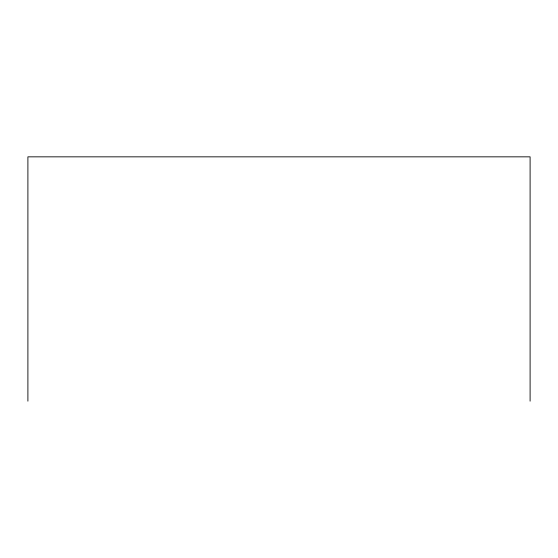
<?xml version="1.0" encoding="UTF-8"?>
<svg xmlns="http://www.w3.org/2000/svg" width="558" height="558" viewBox="0 0 558 558"><rect width="100%" height="100%" fill="white"/><g stroke="black" fill="none" stroke-linecap="round" stroke-linejoin="round"><path stroke-width="0.84" d="M530.1 401.16L530.1 156.84L27.9 156.84L27.9 401.16"/></g></svg>
